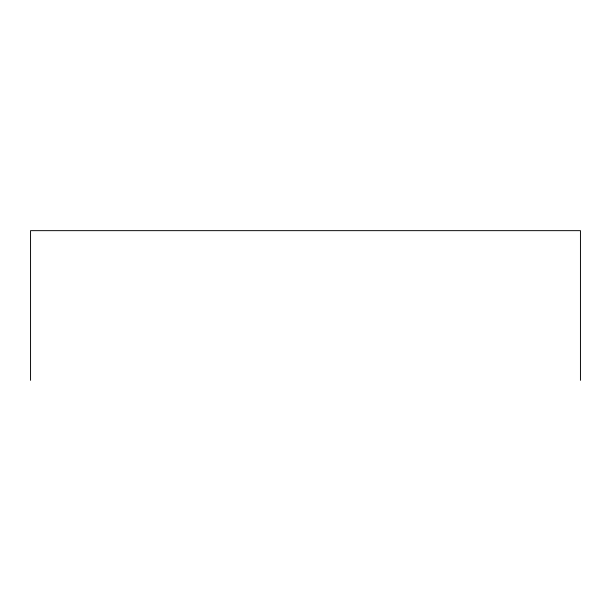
<?xml version="1.0" encoding="UTF-8"?>
<svg xmlns="http://www.w3.org/2000/svg" width="611" height="611" viewBox="0 0 611 611"><rect width="100%" height="100%" fill="white"/><g stroke="black" fill="none" stroke-linecap="round" stroke-linejoin="round"><path stroke-width="0.92" d="M580.45 380.348L580.45 230.653L30.55 230.653L30.55 380.348"/></g></svg>
